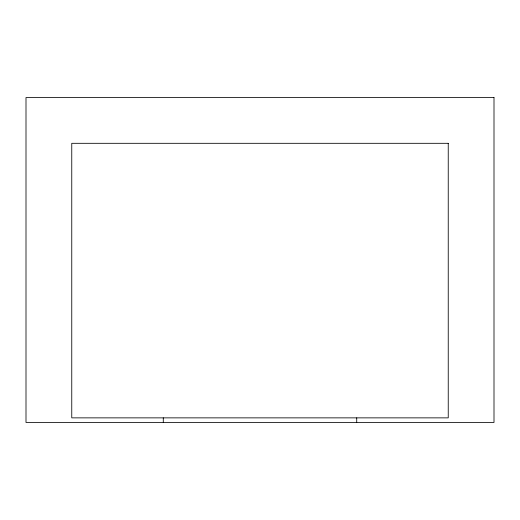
<?xml version="1.0" encoding="UTF-8"?>
<svg xmlns="http://www.w3.org/2000/svg" width="520" height="520" viewBox="0 0 520 520"><rect width="100%" height="100%" fill="white"/><g stroke="black" fill="none" stroke-linecap="round" stroke-linejoin="round"><path stroke-width="0.78" d="M356.72 417.865L356.72 422.442M163.28 417.865L163.28 422.442M494 97.559L26 97.559L26 422.442L494 422.442L494 97.559M448.24 143.312L71.76 143.312L71.76 417.865L448.24 417.865L448.24 143.312"/></g></svg>
